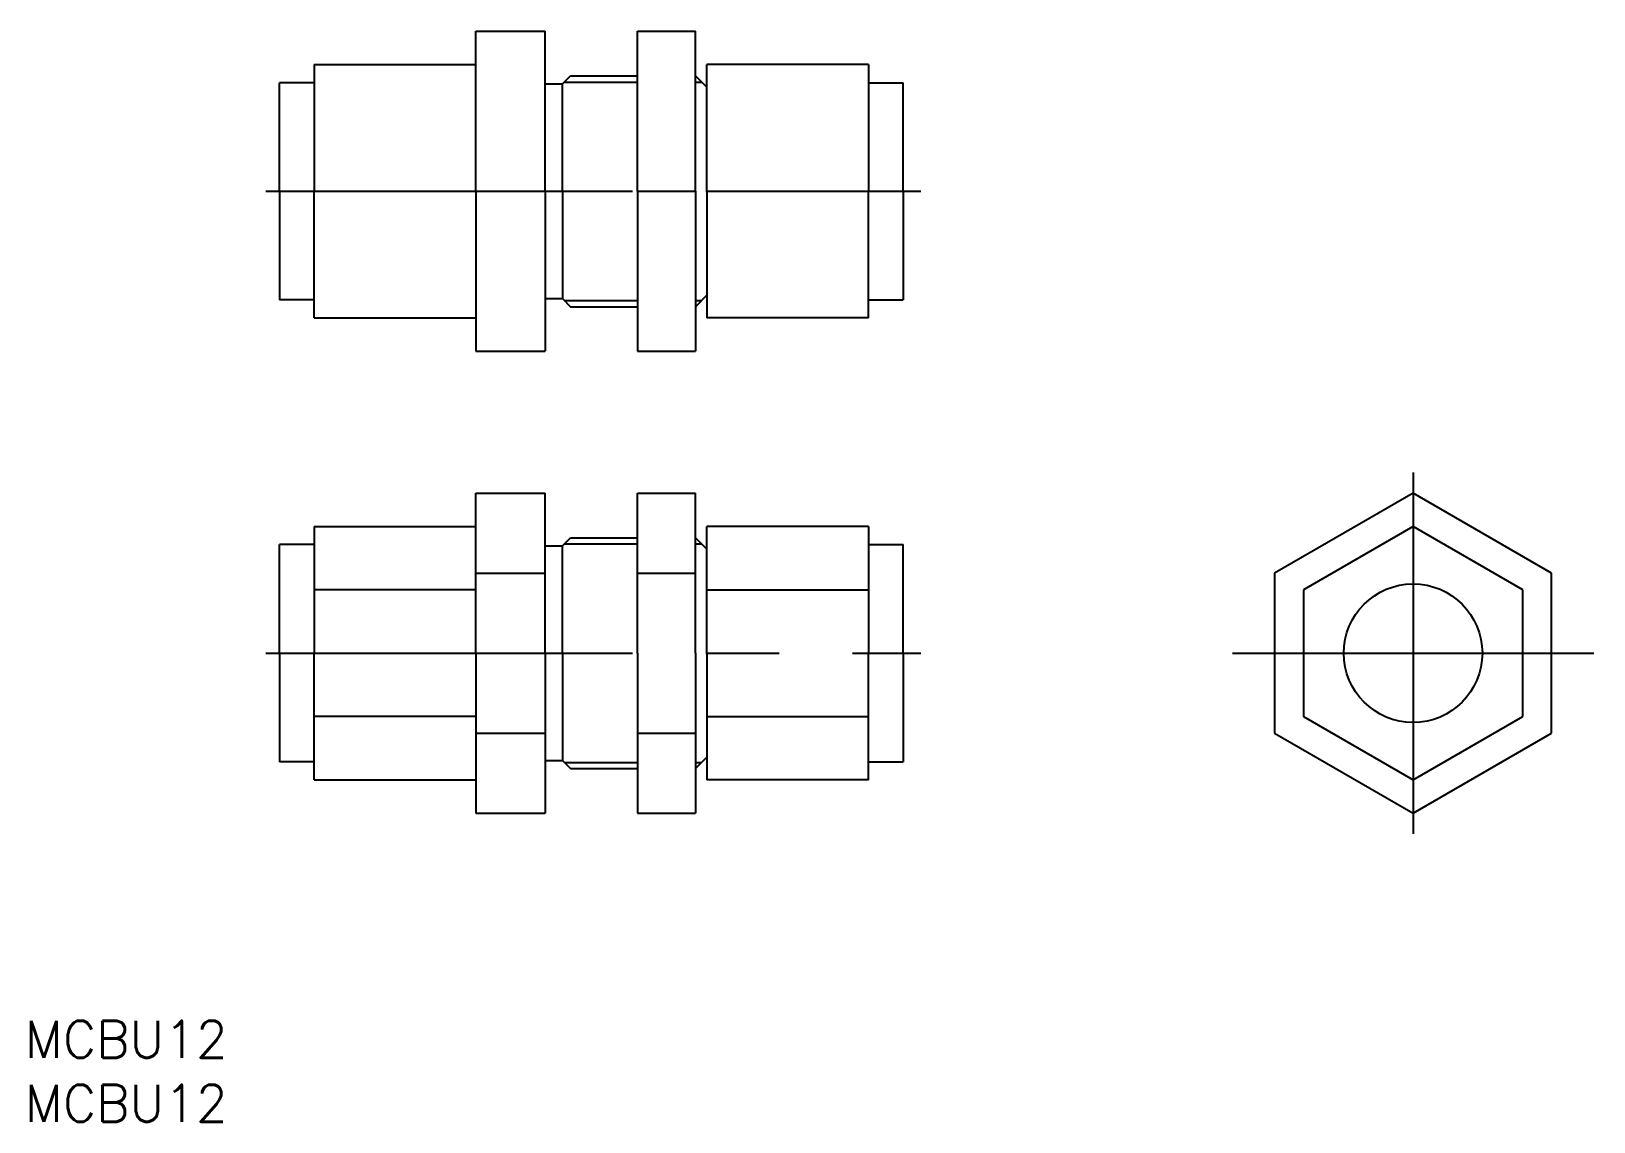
# Model space of a CAD drawing. Extents: x -27 to 108, y -276 to -182.
import ezdxf

# ---------------------------------------------------------------- set-up
doc = ezdxf.new("R2010")
doc.units = 0
doc.linetypes.add('CENTER', pattern=[50.8, 31.75, -6.35, 6.35, -6.35])
doc.layers.get('0').update_dxf_attribs({"linetype": 'CONTINUOUS'})
doc.layers.add('CENTER', color=1, linetype='CENTER')
doc.styles.get("Standard").update_dxf_attribs({"font": 'txt.shx', "bigfont": '@extfont2.shx'})

msp = doc.modelspace()

# ---------------------------------------------------------------- linework, layer by layer
at = {"color": 7, "linetype": 'CONTINUOUS'}
for p, q in [((11.041828, -195.654352), (11.041828, -181.797945)), ((11.041828, -181.797945), (17.041828, -181.797945)), ((17.041828, -195.654352), (17.041828, -181.797945)), ((25.041828, -195.654352), (25.041828, -181.797945)), ((25.041828, -181.797945), (30.041828, -181.797945)), ((30.041828, -195.654352), (30.041828, -181.797945)), ((-2.958172, -184.684697), (-2.958172, -195.654352)), ((-2.958172, -184.684697), (11.041828, -184.684697)), ((31.041828, -195.654352), (31.041828, -184.684697)), ((45.041828, -184.684697), (31.041828, -184.684697)), ((45.041828, -184.684697), (45.041828, -195.654352)), ((-5.958172, -195.654352), (-5.958172, -186.254352)), ((-2.958172, -186.254352), (-5.958172, -186.254352)), ((17.041828, -186.354352), (18.541828, -186.354352)), ((18.541828, -186.354352), (19.241828, -185.654352)), ((18.541828, -195.654352), (18.541828, -186.354352)), ((18.700328, -186.195852), (25.041828, -186.195852)), ((19.241828, -185.654352), (25.041828, -185.654352)), ((31.041828, -186.654352), (30.041828, -185.654352)), ((30.041828, -186.195852), (30.583328, -186.195852)), ((45.041828, -186.254352), (48.041828, -186.254352)), ((48.041828, -195.654352), (48.041828, -186.254352)), ((-5.958172, -195.654352), (-5.958172, -205.054352)), ((-2.958172, -195.654352), (11.041828, -195.654352)), ((-2.958172, -206.624007), (-2.958172, -195.654352)), ((11.041828, -195.654352), (17.041828, -195.654352)), ((11.041828, -195.654352), (11.041828, -209.510758)), ((17.041828, -195.654352), (17.041828, -209.510758)), ((18.541828, -195.654352), (18.541828, -204.954352)), ((25.041828, -195.654352), (30.041828, -195.654352)), ((25.041828, -195.654352), (25.041828, -209.510758)), ((30.041828, -195.654352), (30.041828, -209.510758)), ((31.041828, -195.654352), (45.041828, -195.654352)), ((31.041828, -195.654352), (31.041828, -206.624007)), ((45.041828, -206.624007), (45.041828, -195.654352)), ((48.041828, -195.654352), (48.041828, -205.054352)), ((-2.958172, -205.054352), (-5.958172, -205.054352)), ((17.041828, -204.954352), (18.541828, -204.954352)), ((18.541828, -204.954352), (19.241828, -205.654352)), ((18.700328, -205.112852), (25.041828, -205.112852)), ((19.241828, -205.654352), (25.041828, -205.654352)), ((31.041828, -204.654352), (30.041828, -205.654352)), ((30.041828, -205.112852), (30.583328, -205.112852)), ((45.041828, -205.054352), (48.041828, -205.054352)), ((-2.958172, -206.624007), (11.041828, -206.624007)), ((45.041828, -206.624007), (31.041828, -206.624007)), ((11.041828, -209.510758), (17.041828, -209.510758)), ((25.041828, -209.510758), (30.041828, -209.510758)), ((11.041828, -221.797945), (17.041828, -221.797945)), ((11.041828, -235.654352), (11.041828, -221.797945)), ((17.041828, -235.654352), (17.041828, -221.797945)), ((25.041828, -221.797945), (30.041828, -221.797945)), ((25.041828, -235.654352), (25.041828, -221.797945)), ((30.041828, -235.654352), (30.041828, -221.797945)), ((92.197358, -221.797945), (80.197358, -228.726149)), ((104.197358, -228.726149), (92.197358, -221.797945)), ((-2.958172, -224.684697), (11.041828, -224.684697)), ((-2.958172, -224.684697), (-2.958172, -235.654352)), ((18.541828, -226.354352), (19.241828, -225.654352)), ((19.241828, -225.654352), (25.041828, -225.654352)), ((31.041828, -226.654352), (30.041828, -225.654352)), ((45.041828, -224.684697), (31.041828, -224.684697)), ((31.041828, -235.654352), (31.041828, -224.684697)), ((45.041828, -224.684697), (45.041828, -235.654352)), ((92.197358, -224.684697), (82.697358, -230.169524)), ((101.697358, -230.169524), (92.197358, -224.684697)), ((-2.958172, -226.254352), (-5.958172, -226.254352)), ((-5.958172, -235.654352), (-5.958172, -226.254352)), ((17.041828, -226.354352), (18.541828, -226.354352)), ((18.541828, -235.654352), (18.541828, -226.354352)), ((18.700328, -226.195852), (25.041828, -226.195852)), ((30.041828, -226.195852), (30.583328, -226.195852)), ((45.041828, -226.254352), (48.041828, -226.254352)), ((48.041828, -235.654352), (48.041828, -226.254352)), ((11.041828, -228.726149), (17.041828, -228.726149)), ((25.041828, -228.726149), (30.041828, -228.726149)), ((80.197358, -228.726149), (80.197358, -242.582555)), ((104.197358, -242.582555), (104.197358, -228.726149)), ((11.041828, -230.169524), (-2.958172, -230.169524)), ((31.041828, -230.169524), (45.041828, -230.169524)), ((82.697358, -230.169524), (82.697358, -241.139179)), ((101.697358, -241.139179), (101.697358, -230.169524)), ((-5.958172, -235.654352), (-5.958172, -245.054352)), ((-2.958172, -246.624007), (-2.958172, -235.654352)), ((11.041828, -235.654352), (11.041828, -249.510758)), ((17.041828, -235.654352), (17.041828, -249.510758)), ((18.541828, -235.654352), (18.541828, -244.954352)), ((25.041828, -235.654352), (25.041828, -249.510758)), ((30.041828, -235.654352), (30.041828, -249.510758)), ((31.041828, -235.654352), (31.041828, -246.624007)), ((45.041828, -246.624007), (45.041828, -235.654352)), ((48.041828, -235.654352), (48.041828, -245.054352)), ((11.041828, -241.139179), (-2.958172, -241.139179)), ((31.041828, -241.139179), (45.041828, -241.139179)), ((82.697358, -241.139179), (92.197358, -246.624007)), ((92.197358, -246.624007), (101.697358, -241.139179)), ((11.041828, -242.582555), (17.041828, -242.582555)), ((25.041828, -242.582555), (30.041828, -242.582555)), ((80.197358, -242.582555), (92.197358, -249.510758)), ((92.197358, -249.510758), (104.197358, -242.582555)), ((31.041828, -244.654352), (30.041828, -245.654352)), ((-2.958172, -245.054352), (-5.958172, -245.054352)), ((17.041828, -244.954352), (18.541828, -244.954352)), ((18.541828, -244.954352), (19.241828, -245.654352)), ((18.700328, -245.112852), (25.041828, -245.112852)), ((19.241828, -245.654352), (25.041828, -245.654352)), ((30.041828, -245.112852), (30.583328, -245.112852)), ((45.041828, -245.054352), (48.041828, -245.054352)), ((-2.958172, -246.624007), (11.041828, -246.624007)), ((45.041828, -246.624007), (31.041828, -246.624007)), ((11.041828, -249.510758), (17.041828, -249.510758)), ((25.041828, -249.510758), (30.041828, -249.510758))]:
    msp.add_line(p, q, dxfattribs=at)
msp.add_circle((92.197358, -235.654352), 6, dxfattribs=at)
at = {"layer": 'CENTER', "color": 1, "linetype": 'CENTER'}
for p, q in [((-7.157235, -195.654352), (49.583875, -195.654352)), ((92.197358, -220.007779), (92.197358, -251.300924)), ((-7.157235, -235.654352), (49.583875, -235.654352)), ((76.550785, -235.654352), (107.84393, -235.654352))]:
    msp.add_line(p, q, dxfattribs=at)

# ---------------------------------------------------------------- texts
at = {"linetype": 'CONTINUOUS'}
for p in [(-28.016491, -270.689851), (-28.016491, -276.23127)]:
    msp.add_text('MCBU12', height=3.2, dxfattribs=at).set_placement(p)

doc.saveas('drawing.dxf')
